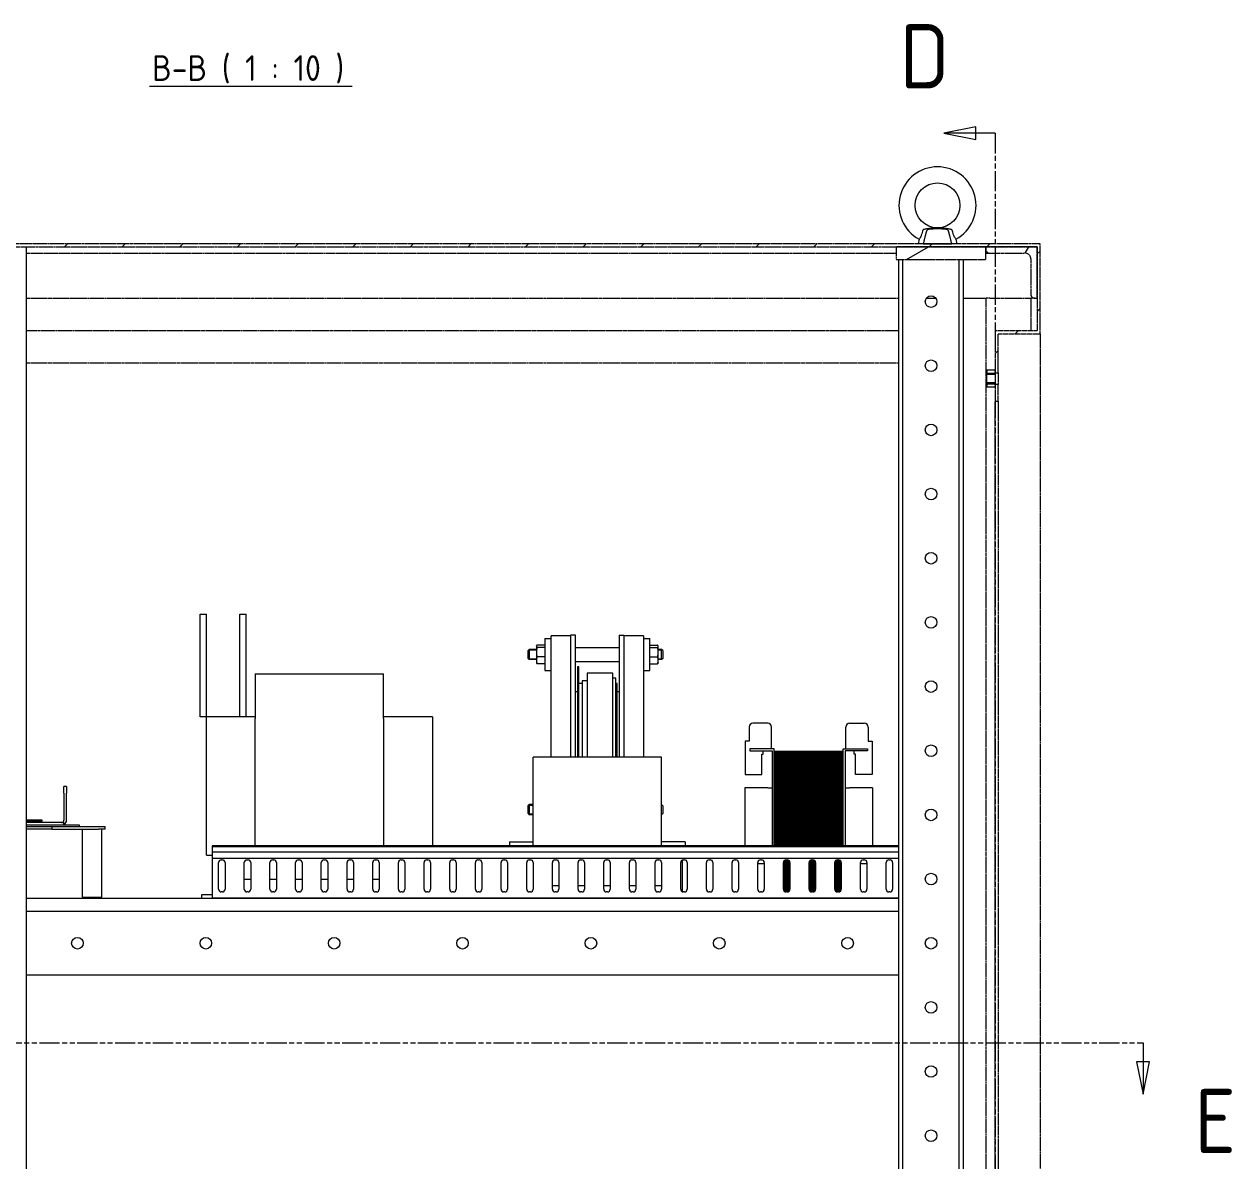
# Model space of a CAD drawing. Header units: millimetres. Extents: x 0 to 8410, y 0 to 5940.
# Drawn here: x 3715 to 4656, y 2316 to 3202 of the extents above; entities that cross this region are included whole.
import ezdxf

# ---------------------------------------------------------------- set-up
doc = ezdxf.new("R2010")
doc.units = ezdxf.units.MM
doc.header["$LTSCALE"] = 10
doc.linetypes.add('CHAIN', pattern=[0.3543, 0.2362, -0.0295, 0.0591, -0.0295])
doc.linetypes.add('DOUBLE_DASH_CHAIN', pattern=[1.2403, 0.6614, -0.0827, 0.1654, -0.0827, 0.1654, -0.0827])
for name, color, linetype, lineweight, true_color in [('가시적인 것(ISO)', 3, 'Continuous', 5, 0x00ff00), ('가시적인 좁은 것(ISO)', 3, 'Continuous', 5, 0x00ff00), ('기호(ISO)', 5, 'Continuous', 5, 0x0000ff), ('참조(ISO)', 6, 'DOUBLE_DASH_CHAIN', 5, 0xff00ff)]:
    doc.layers.add(name, color=color, linetype=linetype, lineweight=lineweight, true_color=true_color)
doc.layers.add('단면선(ISO)', color=7, linetype='CHAIN', lineweight=5)
doc.layers.add('해치(ISO)', color=7, linetype='Continuous', lineweight=5)
doc.styles.add('부품번호텍스트_PSTEK_POSCO', font='isocp.shx')
doc.styles.add('텍스트 스타일466', font='isocp.shx')
pattern_1 = [(60, (0, 0), (-27.4963, 15.87501), [])]

# ---------------------------------------------------------------- blocks, each defined once
blk = doc.blocks.new('2dTransSection3')
at = {"layer": '단면선(ISO)', "linetype": 'Continuous'}
for p, q in [((445.69, 312.202), (443.19, 311.702)), ((445.69, 311.702), (443.19, 311.702)), ((443.19, 311.702), (445.69, 311.202)), ((445.69, 311.202), (445.69, 312.202)), ((447.19, 311.702), (445.69, 311.702)), ((447.19, 311.702), (447.19, 311.543))]:
    blk.add_line(p, q, dxfattribs=at)
at = {"layer": '단면선(ISO)', "linetype": 'DOUBLE_DASH_CHAIN', "ltscale": 0.237641}
blk.add_line((447.19, 311.702), (447.19, 68.966), dxfattribs=at)
at = {"layer": '단면선(ISO)', "linetype": 'Continuous', "flags": 128}
blk.add_lwpolyline([(445.69, 312.202), (443.19, 311.702), (445.69, 311.202), (445.69, 312.202)], dxfattribs=at)
at = {"layer": '단면선(ISO)'}
blk.add_solid([(445.69, 312.202), (443.19, 311.702), (445.69, 311.202), (445.69, 312.202)], dxfattribs=at)
at = {"layer": '단면선(ISO)', "insert": (439.764, 315.202), "char_height": 5, "attachment_point": 7, "style": '부품번호텍스트_PSTEK_POSCO'}
blk.add_mtext('D', dxfattribs=at)
blk = doc.blocks.new('2dTransSection4')
at = {"layer": '단면선(ISO)', "linetype": 'DOUBLE_DASH_CHAIN', "ltscale": 0.237754}
blk.add_line((313.759, 240.831), (458.708, 240.831), dxfattribs=at)
at = {"layer": '단면선(ISO)', "linetype": 'Continuous'}
for p, q in [((313.759, 240.831), (313.919, 240.831)), ((313.759, 240.831), (313.759, 239.331)), ((458.548, 240.831), (458.708, 240.831)), ((458.708, 240.831), (458.708, 239.331)), ((313.259, 239.331), (313.759, 236.831)), ((314.259, 239.331), (313.259, 239.331)), ((313.759, 239.331), (313.759, 236.831)), ((313.759, 236.831), (314.259, 239.331)), ((458.208, 239.331), (458.708, 236.831)), ((459.208, 239.331), (458.208, 239.331)), ((458.708, 239.331), (458.708, 236.831)), ((458.708, 236.831), (459.208, 239.331))]:
    blk.add_line(p, q, dxfattribs=at)
at = {"layer": '단면선(ISO)', "linetype": 'Continuous', "flags": 128}
for points in [[(313.259, 239.331), (313.759, 236.831), (314.259, 239.331), (313.259, 239.331)], [(458.208, 239.331), (458.708, 236.831), (459.208, 239.331), (458.208, 239.331)]]:
    blk.add_lwpolyline(points, dxfattribs=at)
at = {"layer": '단면선(ISO)'}
for points in [[(313.259, 239.331), (313.759, 236.831), (314.259, 239.331), (313.259, 239.331)], [(458.208, 239.331), (458.708, 236.831), (459.208, 239.331), (458.208, 239.331)]]:
    blk.add_solid(points, dxfattribs=at)
at = {"layer": '단면선(ISO)', "char_height": 5, "attachment_point": 7, "style": '부품번호텍스트_PSTEK_POSCO'}
for insert in [(306.888, 232.224), (462.728, 232.224)]:
    blk.add_mtext('E', dxfattribs=dict(at, insert=insert))

msp = doc.modelspace()

# ---------------------------------------------------------------- hatches: boundary and pattern name
at = {"layer": '해치(ISO)'}
h = msp.add_hatch(dxfattribs=at)
h.set_pattern_fill('ANSI31', color=256, scale=254, angle=105.00025, style=0)
h.set_pattern_definition([(150.00025, (0, 0), (-15.87488, -27.49637), [])])
edge = h.paths.add_edge_path()
edge.add_ellipse((4426.99, 2985.72), major_axis=(6.55, 56.34), ratio=1, start_angle=0, end_angle=13.25489)
edge.add_spline(control_points=[(4420.44, 3042.06), (4420.19, 3042.03), (4419.94, 3041.98), (4419.44, 3041.83), (4419.13, 3041.68), (4418.73, 3041.38), (4418.56, 3041.19), (4418.43, 3040.94), (4418.4, 3040.86), (4418.38, 3040.78)], knot_values=[1.478915, 1.478915, 1.478915, 1.478915, 1.549105, 1.549105, 1.635363, 1.635363, 1.698232, 1.698232, 1.721791, 1.721791, 1.721791, 1.721791], degree=3, periodic=0)
edge.add_spline(control_points=[(4418.38, 3040.78), (4417.2, 3036.44), (4415.87, 3030.83)], knot_values=[0.000062, 0.000062, 0.000062, 1.026112, 1.026112, 1.026112], weights=[1, 1.003972, 1], degree=2, periodic=0)
edge.add_line((4415.87, 3030.83), (4438.12, 3030.83))
edge.add_spline(control_points=[(4438.12, 3030.83), (4436.78, 3036.44), (4435.61, 3040.78)], knot_values=[0, 0, 0, 1.02605, 1.02605, 1.02605], weights=[1, 1.003972, 1], degree=2, periodic=0)
edge.add_spline(control_points=[(4435.61, 3040.78), (4435.58, 3040.86), (4435.55, 3040.94), (4435.42, 3041.19), (4435.25, 3041.38), (4434.86, 3041.68), (4434.54, 3041.83), (4434.04, 3041.98), (4433.79, 3042.03), (4433.54, 3042.06)], knot_values=[0.026551, 0.026551, 0.026551, 0.026551, 0.05011, 0.05011, 0.112979, 0.112979, 0.199237, 0.199237, 0.269427, 0.269427, 0.269427, 0.269427], degree=3, periodic=0)
h = msp.add_hatch(dxfattribs=at)
h.set_pattern_fill('ANSI31', color=256, scale=254, style=0)
h.set_pattern_definition([(45, (0, 0), (-22.45064, 22.45064), [])])
h.paths.add_polyline_path([(3239.69, 2140.83), (3239.69, 2130.33), (3241.99, 2130.33), (3241.99, 2132.33), (3241.99, 2140.83)])
h.paths.add_polyline_path([(3239.69, 2121.33), (3239.69, 2110.83), (3241.99, 2110.83), (3241.99, 2119.33), (3241.99, 2121.33)])
h.paths.add_polyline_path([(3241.99, 1340.83), (3239.69, 1340.83), (3239.69, 1330.33), (3241.99, 1330.33), (3241.99, 1332.33)])
h.paths.add_polyline_path([(3239.69, 1310.83), (3241.99, 1310.83), (3241.99, 1319.33), (3241.99, 1321.33), (3239.69, 1321.33)])
h.paths.add_polyline_path([(4471.99, 2140.83), (4471.99, 2132.33), (4471.99, 2130.33), (4474.29, 2130.33), (4474.29, 2140.83)])
h.paths.add_polyline_path([(4471.99, 2121.33), (4471.99, 2119.33), (4471.99, 2110.83), (4474.29, 2110.83), (4474.29, 2121.33)])
h.paths.add_polyline_path([(4471.99, 2908.13), (4474.29, 2908.13), (4474.29, 2921.33), (4471.99, 2921.33), (4471.99, 2919.33)])
h.paths.add_polyline_path([(3239.69, 2908.13), (3241.99, 2908.13), (3241.99, 2919.33), (3241.99, 2921.33), (3239.69, 2921.33)])
h.paths.add_polyline_path([(3241.99, 2963.13), (3209.29, 2963.13), (3209.29, 2988.53), (3209.29, 3028.53), (3249.29, 3028.53), (3319.29, 3028.53), (4394.69, 3028.53), (4464.69, 3028.53), (4504.69, 3028.53), (4504.69, 2988.53), (4504.69, 2963.13), (4471.99, 2963.13), (4471.99, 2932.33), (4471.99, 2930.33), (4474.29, 2930.33), (4474.29, 2960.83), (4506.99, 2960.83), (4506.99, 3030.83), (4438.12, 3030.83), (4415.87, 3030.83), (3298.12, 3030.83), (3275.87, 3030.83), (3206.99, 3030.83), (3206.99, 2960.83), (3239.69, 2960.83), (3239.69, 2930.33), (3241.99, 2930.33), (3241.99, 2932.33)])
h.paths.add_polyline_path([(3206.99, 930.83), (3486.99, 930.83), (4226.99, 930.83), (4506.99, 930.83), (4506.99, 1160.83), (4474.29, 1160.83), (4474.29, 1183.53), (4471.99, 1183.53), (4471.99, 1158.53), (4504.69, 1158.53), (4504.69, 976.73), (4504.69, 939.53), (4504.69, 933.13), (4498.29, 933.13), (4461.09, 933.13), (4454.69, 933.13), (3259.29, 933.13), (3252.89, 933.13), (3215.69, 933.13), (3209.29, 933.13), (3209.29, 939.53), (3209.29, 976.73), (3209.29, 998.53), (3241.99, 998.53), (3241.99, 1023.53), (3239.69, 1023.53), (3239.69, 1000.83), (3206.99, 1000.83)])
h = msp.add_hatch(dxfattribs=at)
h.set_pattern_fill('ANSI31', color=256, scale=254, angle=14.99998, style=0)
h.set_pattern_definition(pattern_1)
edge = h.paths.add_edge_path()
edge.add_line((4504.69, 2988.53), (4504.69, 3028.53))
edge.add_line((4504.69, 3028.53), (4464.69, 3028.53))
edge.add_line((4464.69, 3028.53), (4464.69, 3026.53))
edge.add_ellipse((4467.69, 3026.53), major_axis=(-3, 0), ratio=1, start_angle=0, end_angle=90)
edge.add_line((4467.69, 3023.53), (4495.19, 3023.53))
edge.add_ellipse((4495.19, 3019.03), major_axis=(0, 4.5), ratio=1, start_angle=270, end_angle=360, ccw=False)
edge.add_line((4499.69, 3019.03), (4499.69, 2991.53))
edge.add_ellipse((4502.69, 2991.53), major_axis=(-3, 0), ratio=1, start_angle=0, end_angle=90)
edge.add_line((4502.69, 2988.53), (4504.69, 2988.53))
edge = h.paths.add_edge_path()
edge.add_line((3209.29, 2988.53), (3211.29, 2988.53))
edge.add_ellipse((3211.29, 2991.53), major_axis=(0, -3), ratio=1, start_angle=0, end_angle=90)
edge.add_line((3214.29, 2991.53), (3214.29, 3019.03))
edge.add_ellipse((3218.79, 3019.03), major_axis=(-4.5, 0), ratio=1, start_angle=270, end_angle=360, ccw=False)
edge.add_line((3218.79, 3023.53), (3246.29, 3023.53))
edge.add_ellipse((3246.29, 3026.53), major_axis=(0, -3), ratio=1, start_angle=0, end_angle=90)
edge.add_line((3249.29, 3026.53), (3249.29, 3028.53))
edge.add_line((3249.29, 3028.53), (3209.29, 3028.53))
edge.add_line((3209.29, 3028.53), (3209.29, 2988.53))
h = msp.add_hatch(dxfattribs=at)
h.set_pattern_fill('ANSI31', color=256, scale=254, angle=-14.99998, style=0)
h.set_pattern_definition([(30, (0, 0), (-15.87501, 27.4963), [])])
h.paths.add_polyline_path([(3249.29, 3018.53), (3319.29, 3018.53), (3319.29, 3028.53), (3249.29, 3028.53), (3249.29, 3026.53)])
h.paths.add_polyline_path([(4464.69, 3018.53), (4464.69, 3026.53), (4464.69, 3028.53), (4394.69, 3028.53), (4394.69, 3018.53)])
h = msp.add_hatch(dxfattribs=at)
h.set_pattern_fill('ANSI31', color=256, scale=254, angle=14.99998, style=0)
h.set_pattern_definition(pattern_1)
h.paths.add_polyline_path([(4471.99, 2919.33), (4471.99, 2921.33), (4471.99, 2922.51), (4465.49, 2922.51), (4465.49, 2919.33)])
h.paths.add_polyline_path([(4471.99, 2929.15), (4471.99, 2930.33), (4471.99, 2932.33), (4465.49, 2932.33), (4465.49, 2929.15)])
h.paths.add_polyline_path([(4471.99, 2132.33), (4465.49, 2132.33), (4465.49, 2129.15), (4471.99, 2129.15), (4471.99, 2130.33)])
h.paths.add_polyline_path([(4465.49, 2119.33), (4471.99, 2119.33), (4471.99, 2121.33), (4471.99, 2122.51), (4465.49, 2122.51)])

# ---------------------------------------------------------------- linework, layer by layer
at = {"layer": '가시적인 것(ISO)'}
for p, q in [((4412.64, 3034.49), (4411.99, 3030.83)), ((4415.87, 3030.83), (4438.12, 3030.83)), ((4441.35, 3034.49), (4441.99, 3030.83)), ((3716.99, 3028.53), (3716.99, 943.13)), ((4396.99, 943.13), (4396.99, 3018.53)), ((4399.99, 943.13), (4399.99, 3018.53)), ((4443.99, 943.13), (4443.99, 3018.53)), ((4446.99, 3018.53), (4446.99, 943.13)), ((3852.49, 2742.33), (3857.49, 2742.33)), ((3852.49, 2662.33), (3852.49, 2742.33)), ((3857.49, 2662.33), (3857.49, 2742.33)), ((3883.49, 2742.33), (3888.49, 2742.33)), ((3883.49, 2662.33), (3883.49, 2742.33)), ((3888.49, 2662.33), (3888.49, 2742.33)), ((4120.99, 2723.33), (4120.99, 2698.33)), ((4120.99, 2723.33), (4125.99, 2723.33)), ((4140.99, 2725.33), (4125.99, 2725.33)), ((4125.99, 2630.83), (4125.99, 2725.33)), ((4144.99, 2725.83), (4140.99, 2725.83)), ((4140.99, 2725.83), (4140.99, 2630.83)), ((4144.99, 2630.83), (4144.99, 2725.83)), ((4178.99, 2725.83), (4178.99, 2630.83)), ((4178.99, 2725.83), (4182.99, 2725.83)), ((4182.99, 2630.83), (4182.99, 2725.83)), ((4197.99, 2725.33), (4182.99, 2725.33)), ((4197.99, 2725.33), (4197.99, 2630.83)), ((4197.99, 2723.33), (4202.99, 2723.33)), ((4202.99, 2698.33), (4202.99, 2723.33)), ((4107.99, 2713.83), (4108.99, 2714.83)), ((4107.99, 2707.83), (4107.99, 2713.83)), ((4108.99, 2714.83), (4108.99, 2706.83)), ((4114.49, 2714.83), (4108.99, 2714.83)), ((4114.49, 2717.33), (4114.61, 2717.54)), ((4114.49, 2717.33), (4114.49, 2717.12)), ((4114.49, 2717.12), (4114.49, 2712.57)), ((4114.49, 2712.57), (4114.49, 2706.27)), ((4120.99, 2718.06), (4115.07, 2718.06)), ((4120.99, 2716.18), (4115.07, 2716.18)), ((4144.99, 2716.33), (4178.99, 2716.33)), ((4202.99, 2718.06), (4208.91, 2718.06)), ((4202.99, 2716.18), (4208.91, 2716.18)), ((4209.49, 2717.33), (4209.37, 2717.54)), ((4209.49, 2717.12), (4209.49, 2717.33)), ((4209.49, 2712.57), (4209.49, 2717.12)), ((4211.99, 2714.83), (4209.49, 2714.83)), ((4209.49, 2706.27), (4209.49, 2712.57)), ((4211.99, 2706.83), (4211.99, 2714.83)), ((4212.99, 2713.83), (4211.99, 2714.83)), ((4212.99, 2713.83), (4212.99, 2707.83)), ((4107.99, 2707.83), (4108.99, 2706.83)), ((4114.49, 2706.83), (4108.99, 2706.83)), ((4114.49, 2706.27), (4114.49, 2704.33)), ((4114.49, 2704.33), (4114.61, 2704.12)), ((4120.99, 2708.95), (4115.07, 2708.95)), ((4120.99, 2703.6), (4115.07, 2703.6)), ((4144.99, 2705.33), (4178.99, 2705.33)), ((4146.49, 2701.13), (4146.49, 2630.83)), ((4147.49, 2701.13), (4146.49, 2701.13)), ((4147.49, 2630.83), (4147.49, 2701.13)), ((4202.99, 2708.95), (4208.91, 2708.95)), ((4202.99, 2703.6), (4208.91, 2703.6)), ((4209.49, 2704.33), (4209.37, 2704.12)), ((4211.99, 2706.83), (4209.49, 2706.83)), ((4209.49, 2704.33), (4209.49, 2706.27)), ((4212.99, 2707.83), (4211.99, 2706.83)), ((3895.49, 2695.83), (3895.49, 2660.83)), ((3895.49, 2695.83), (3995.49, 2695.83)), ((3995.49, 2660.83), (3995.49, 2695.83)), ((4120.99, 2698.33), (4125.99, 2698.33)), ((4154.09, 2696.33), (4154.09, 2630.83)), ((4174.09, 2696.33), (4154.09, 2696.33)), ((4174.09, 2630.83), (4174.09, 2696.33)), ((4176.49, 2692.33), (4174.09, 2692.33)), ((4176.49, 2630.83), (4176.49, 2692.33)), ((4197.99, 2698.33), (4202.99, 2698.33)), ((4146.49, 2681.83), (4144.99, 2681.83)), ((4150.29, 2688.33), (4147.49, 2688.33)), ((4150.29, 2690.33), (4150.29, 2630.83)), ((4154.09, 2690.33), (4150.29, 2690.33)), ((4177.49, 2688.33), (4176.49, 2688.33)), ((4177.49, 2630.83), (4177.49, 2688.33)), ((4178.99, 2681.83), (4177.49, 2681.83)), ((3857.49, 2662.33), (3852.49, 2662.33)), ((3895.49, 2662.33), (3857.49, 2662.33)), ((3857.49, 2554.33), (3857.49, 2662.33)), ((3895.49, 2561.83), (3895.49, 2660.83)), ((4033.49, 2662.33), (3995.49, 2662.33)), ((3995.49, 2660.83), (3995.49, 2561.83)), ((4033.49, 2662.33), (4033.49, 2561.83)), ((4280.19, 2654.23), (4280.19, 2643.23)), ((4294.69, 2657.23), (4283.19, 2657.23)), ((4297.69, 2637.23), (4297.69, 2654.23)), ((4355.49, 2637.23), (4355.49, 2654.23)), ((4358.49, 2657.23), (4369.99, 2657.23)), ((4372.99, 2654.23), (4372.99, 2643.23)), ((4280.19, 2643.23), (4277.19, 2643.23)), ((4277.19, 2643.23), (4277.19, 2617.23)), ((4299.69, 2637.23), (4280.69, 2637.23)), ((4280.69, 2637.23), (4280.69, 2635.63)), ((4280.69, 2635.63), (4298.09, 2635.63)), ((4291.09, 2633.23), (4291.09, 2635.63)), ((4298.09, 2635.63), (4298.09, 2561.83)), ((4299.69, 2561.83), (4299.69, 2637.23)), ((4299.69, 2635.13), (4299.69, 2561.83)), ((4300.94, 2635.13), (4299.69, 2635.13)), ((4300.94, 2635.13), (4300.94, 2561.83)), ((4302.19, 2635.13), (4300.94, 2635.13)), ((4300.94, 2561.83), (4300.94, 2635.13)), ((4302.19, 2635.13), (4302.19, 2561.83)), ((4303.44, 2635.13), (4302.19, 2635.13)), ((4302.19, 2561.83), (4302.19, 2635.13)), ((4303.44, 2635.13), (4303.44, 2561.83)), ((4304.69, 2635.13), (4303.44, 2635.13)), ((4303.44, 2561.83), (4303.44, 2635.13)), ((4304.69, 2635.13), (4304.69, 2561.83)), ((4305.94, 2635.13), (4304.69, 2635.13)), ((4304.69, 2561.83), (4304.69, 2635.13)), ((4305.94, 2635.13), (4305.94, 2561.83)), ((4307.19, 2635.13), (4305.94, 2635.13)), ((4305.94, 2561.83), (4305.94, 2635.13)), ((4307.19, 2635.13), (4307.19, 2561.83)), ((4308.44, 2635.13), (4307.19, 2635.13)), ((4307.19, 2561.83), (4307.19, 2635.13)), ((4308.44, 2635.13), (4308.44, 2561.83)), ((4309.69, 2635.13), (4308.44, 2635.13)), ((4308.44, 2561.83), (4308.44, 2635.13)), ((4309.69, 2635.13), (4309.69, 2561.83)), ((4310.94, 2635.13), (4309.69, 2635.13)), ((4309.69, 2561.83), (4309.69, 2635.13)), ((4310.94, 2561.83), (4310.94, 2635.13)), ((4310.95, 2635.13), (4310.95, 2561.83)), ((4312.2, 2635.13), (4310.95, 2635.13)), ((4312.2, 2635.13), (4312.2, 2561.83)), ((4313.45, 2635.13), (4312.2, 2635.13)), ((4312.2, 2561.83), (4312.2, 2635.13)), ((4313.45, 2635.13), (4313.45, 2561.83)), ((4314.7, 2635.13), (4313.45, 2635.13)), ((4313.45, 2561.83), (4313.45, 2635.13)), ((4314.7, 2635.13), (4314.7, 2561.83)), ((4315.95, 2635.13), (4314.7, 2635.13)), ((4314.7, 2561.83), (4314.7, 2635.13)), ((4315.95, 2635.13), (4315.95, 2561.83)), ((4317.2, 2635.13), (4315.95, 2635.13)), ((4315.95, 2561.83), (4315.95, 2635.13)), ((4317.2, 2635.13), (4317.2, 2561.83)), ((4318.45, 2635.13), (4317.2, 2635.13)), ((4317.2, 2561.83), (4317.2, 2635.13)), ((4318.45, 2635.13), (4318.45, 2561.83)), ((4319.7, 2635.13), (4318.45, 2635.13)), ((4318.45, 2561.83), (4318.45, 2635.13)), ((4319.7, 2635.13), (4319.7, 2561.83)), ((4320.95, 2635.13), (4319.7, 2635.13)), ((4319.7, 2561.83), (4319.7, 2635.13)), ((4320.95, 2635.13), (4320.95, 2561.83)), ((4322.2, 2635.13), (4320.95, 2635.13)), ((4320.95, 2561.83), (4320.95, 2635.13)), ((4322.2, 2635.13), (4322.2, 2561.83)), ((4323.45, 2635.13), (4322.2, 2635.13)), ((4322.2, 2561.83), (4322.2, 2635.13)), ((4323.45, 2635.13), (4323.45, 2561.83)), ((4324.7, 2635.13), (4323.45, 2635.13)), ((4323.45, 2561.83), (4323.45, 2635.13)), ((4324.7, 2635.13), (4324.7, 2561.83)), ((4325.95, 2635.13), (4324.7, 2635.13)), ((4324.7, 2561.83), (4324.7, 2635.13)), ((4325.95, 2635.13), (4325.95, 2561.83)), ((4327.2, 2635.13), (4325.95, 2635.13)), ((4325.95, 2561.83), (4325.95, 2635.13)), ((4327.2, 2635.13), (4327.2, 2561.83)), ((4328.45, 2635.13), (4327.2, 2635.13)), ((4327.2, 2561.83), (4327.2, 2635.13)), ((4328.45, 2635.13), (4328.45, 2561.83)), ((4329.7, 2635.13), (4328.45, 2635.13)), ((4328.45, 2561.83), (4328.45, 2635.13)), ((4329.7, 2635.13), (4329.7, 2561.83)), ((4330.95, 2635.13), (4329.7, 2635.13)), ((4329.7, 2561.83), (4329.7, 2635.13)), ((4330.95, 2635.13), (4330.95, 2561.83)), ((4332.2, 2635.13), (4330.95, 2635.13)), ((4330.95, 2561.83), (4330.95, 2635.13)), ((4332.2, 2635.13), (4332.2, 2561.83)), ((4333.45, 2635.13), (4332.2, 2635.13)), ((4332.2, 2561.83), (4332.2, 2635.13)), ((4333.45, 2635.13), (4333.45, 2561.83)), ((4334.7, 2635.13), (4333.45, 2635.13)), ((4333.45, 2561.83), (4333.45, 2635.13)), ((4334.7, 2635.13), (4334.7, 2561.83)), ((4335.95, 2635.13), (4334.7, 2635.13)), ((4334.7, 2561.83), (4334.7, 2635.13)), ((4335.95, 2561.83), (4335.95, 2635.13)), ((4335.96, 2635.13), (4335.96, 2561.83)), ((4337.21, 2635.13), (4335.96, 2635.13)), ((4337.21, 2635.13), (4337.21, 2561.83)), ((4338.46, 2635.13), (4337.21, 2635.13)), ((4337.21, 2561.83), (4337.21, 2635.13)), ((4338.46, 2635.13), (4338.46, 2561.83)), ((4339.71, 2635.13), (4338.46, 2635.13)), ((4338.46, 2561.83), (4338.46, 2635.13)), ((4339.71, 2635.13), (4339.71, 2561.83)), ((4340.96, 2635.13), (4339.71, 2635.13)), ((4339.71, 2561.83), (4339.71, 2635.13)), ((4340.96, 2635.13), (4340.96, 2561.83)), ((4342.21, 2635.13), (4340.96, 2635.13)), ((4340.96, 2561.83), (4340.96, 2635.13)), ((4342.21, 2635.13), (4342.21, 2561.83)), ((4343.46, 2635.13), (4342.21, 2635.13)), ((4342.21, 2561.83), (4342.21, 2635.13)), ((4343.46, 2635.13), (4343.46, 2561.83)), ((4344.71, 2635.13), (4343.46, 2635.13)), ((4343.46, 2561.83), (4343.46, 2635.13)), ((4344.71, 2635.13), (4344.71, 2561.83)), ((4345.96, 2635.13), (4344.71, 2635.13)), ((4344.71, 2561.83), (4344.71, 2635.13)), ((4345.96, 2635.13), (4345.96, 2561.83)), ((4347.21, 2635.13), (4345.96, 2635.13)), ((4345.96, 2561.83), (4345.96, 2635.13)), ((4347.21, 2635.13), (4347.21, 2561.83)), ((4348.46, 2635.13), (4347.21, 2635.13)), ((4347.21, 2561.83), (4347.21, 2635.13)), ((4348.46, 2635.13), (4348.46, 2561.83)), ((4349.71, 2635.13), (4348.46, 2635.13)), ((4348.46, 2561.83), (4348.46, 2635.13)), ((4349.71, 2635.13), (4349.71, 2561.83)), ((4350.96, 2635.13), (4349.71, 2635.13)), ((4349.71, 2561.83), (4349.71, 2635.13)), ((4350.96, 2635.13), (4350.96, 2561.83)), ((4352.21, 2635.13), (4350.96, 2635.13)), ((4350.96, 2561.83), (4350.96, 2635.13)), ((4352.21, 2635.13), (4352.21, 2561.83)), ((4353.46, 2635.13), (4352.21, 2635.13)), ((4352.21, 2561.83), (4352.21, 2635.13)), ((4353.46, 2561.83), (4353.46, 2635.13)), ((4353.49, 2637.23), (4372.49, 2637.23)), ((4353.49, 2561.83), (4353.49, 2637.23)), ((4372.49, 2635.63), (4355.09, 2635.63)), ((4355.09, 2635.63), (4355.09, 2561.83)), ((4362.09, 2633.23), (4362.09, 2635.63)), ((4372.49, 2637.23), (4372.49, 2635.63)), ((4372.99, 2643.23), (4375.99, 2643.23)), ((4375.99, 2643.23), (4375.99, 2617.23)), ((4211.99, 2630.83), (4111.99, 2630.83)), ((4111.99, 2561.83), (4111.99, 2630.83)), ((4211.99, 2561.83), (4211.99, 2630.83)), ((4290.09, 2617.23), (4290.09, 2633.23)), ((4290.09, 2633.23), (4291.09, 2633.23)), ((4363.09, 2633.23), (4362.09, 2633.23)), ((4363.09, 2617.23), (4363.09, 2633.23)), ((4277.19, 2617.23), (4290.09, 2617.23)), ((4375.99, 2617.23), (4363.09, 2617.23)), ((3748.49, 2607.83), (3746.49, 2607.83)), ((3746.49, 2602.83), (3746.49, 2607.83)), ((3748.49, 2607.83), (3748.49, 2602.83)), ((4276.82, 2606.93), (4276.82, 2561.83)), ((4294.82, 2606.93), (4276.82, 2606.93)), ((4294.82, 2606.93), (4298.09, 2606.93)), ((4300.94, 2606.93), (4300.94, 2606.93)), ((4302.19, 2606.93), (4302.19, 2606.93)), ((4303.44, 2606.93), (4303.44, 2606.93)), ((4304.69, 2606.93), (4304.69, 2606.93)), ((4305.94, 2606.93), (4305.94, 2606.93)), ((4307.19, 2606.93), (4307.19, 2606.93)), ((4308.44, 2606.93), (4308.44, 2606.93)), ((4309.69, 2606.93), (4309.69, 2606.93)), ((4310.94, 2606.93), (4310.95, 2606.93)), ((4312.2, 2606.93), (4312.2, 2606.93)), ((4313.45, 2606.93), (4313.45, 2606.93)), ((4314.7, 2606.93), (4314.7, 2606.93)), ((4315.95, 2606.93), (4315.95, 2606.93)), ((4317.2, 2606.93), (4317.2, 2606.93)), ((4318.45, 2606.93), (4318.45, 2606.93)), ((4319.7, 2606.93), (4319.7, 2606.93)), ((4320.95, 2606.93), (4320.95, 2606.93)), ((4322.2, 2606.93), (4322.2, 2606.93)), ((4323.45, 2606.93), (4323.45, 2606.93)), ((4324.7, 2606.93), (4324.7, 2606.93)), ((4325.95, 2606.93), (4325.95, 2606.93)), ((4327.2, 2606.93), (4327.2, 2606.93)), ((4328.45, 2606.93), (4328.45, 2606.93)), ((4329.7, 2606.93), (4329.7, 2606.93)), ((4330.95, 2606.93), (4330.95, 2606.93)), ((4332.2, 2606.93), (4332.2, 2606.93)), ((4333.45, 2606.93), (4333.45, 2606.93)), ((4334.7, 2606.93), (4334.7, 2606.93)), ((4335.95, 2606.93), (4335.96, 2606.93)), ((4337.21, 2606.93), (4337.21, 2606.93)), ((4338.46, 2606.93), (4338.46, 2606.93)), ((4339.71, 2606.93), (4339.71, 2606.93)), ((4340.96, 2606.93), (4340.96, 2606.93)), ((4342.21, 2606.93), (4342.21, 2606.93)), ((4343.46, 2606.93), (4343.46, 2606.93)), ((4344.71, 2606.93), (4344.71, 2606.93)), ((4345.96, 2606.93), (4345.96, 2606.93)), ((4347.21, 2606.93), (4347.21, 2606.93)), ((4348.46, 2606.93), (4348.46, 2606.93)), ((4349.71, 2606.93), (4349.71, 2606.93)), ((4350.96, 2606.93), (4350.96, 2606.93)), ((4352.21, 2606.93), (4352.21, 2606.93)), ((4353.46, 2606.93), (4353.49, 2606.93)), ((4355.09, 2606.93), (4358.37, 2606.93)), ((4376.37, 2606.93), (4358.37, 2606.93)), ((4376.37, 2606.93), (4376.37, 2561.83)), ((3746.49, 2602.83), (3746.49, 2581.83)), ((3748.49, 2581.83), (3748.49, 2602.83)), ((4107.99, 2592.83), (4108.99, 2593.83)), ((4107.99, 2586.83), (4107.99, 2592.83)), ((4108.99, 2593.83), (4108.99, 2585.83)), ((4111.99, 2593.83), (4108.99, 2593.83)), ((4212.99, 2592.83), (4211.99, 2593.83)), ((4212.99, 2592.83), (4212.99, 2586.83)), ((3729.49, 2581.83), (3716.99, 2581.83)), ((3716.99, 2581.03), (3729.49, 2581.03)), ((3746.49, 2579.83), (3716.99, 2579.83)), ((3758.49, 2577.83), (3716.99, 2577.83)), ((3729.49, 2581.03), (3729.49, 2581.83)), ((3746.49, 2577.83), (3746.49, 2579.83)), ((3758.49, 2576.83), (3758.49, 2577.83)), ((4107.99, 2586.83), (4108.99, 2585.83)), ((4111.99, 2585.83), (4108.99, 2585.83)), ((4212.99, 2586.83), (4211.99, 2585.83)), ((3716.99, 2576.83), (3758.49, 2576.83)), ((3733.99, 2574.83), (3716.99, 2574.83)), ((3736.99, 2574.83), (3733.99, 2574.83)), ((3736.99, 2576.83), (3736.99, 2574.83)), ((3736.99, 2574.83), (3773.49, 2574.83)), ((3758.49, 2576.83), (3773.49, 2576.83)), ((3760.99, 2521.83), (3760.99, 2574.83)), ((3773.49, 2576.83), (3778.49, 2576.83)), ((3778.49, 2574.83), (3773.49, 2574.83)), ((3775.99, 2521.83), (3775.99, 2574.83)), ((3778.49, 2574.83), (3778.49, 2576.83)), ((3861.99, 2561.83), (3861.99, 2560.83)), ((4396.99, 2561.83), (3861.99, 2561.83)), ((3861.99, 2560.83), (3861.99, 2556.83)), ((4396.99, 2560.83), (3861.99, 2560.83)), ((4093.49, 2564.83), (4111.99, 2564.83)), ((4093.49, 2564.83), (4093.49, 2561.83)), ((4230.49, 2564.83), (4211.99, 2564.83)), ((4230.49, 2564.83), (4230.49, 2561.83)), ((3857.49, 2554.33), (3861.99, 2554.33)), ((3861.99, 2556.83), (3861.99, 2551.83)), ((4396.99, 2556.83), (3861.99, 2556.83)), ((3861.99, 2551.83), (3861.99, 2520.83)), ((4396.99, 2551.83), (3861.99, 2551.83)), ((3868.99, 2550.83), (3869.99, 2550.83)), ((3888.99, 2550.83), (3889.99, 2550.83)), ((3908.99, 2550.83), (3909.99, 2550.83)), ((3928.99, 2550.83), (3929.99, 2550.83)), ((3948.99, 2550.83), (3949.99, 2550.83)), ((3968.99, 2550.83), (3969.99, 2550.83)), ((3988.99, 2550.83), (3989.99, 2550.83)), ((4008.99, 2550.83), (4009.99, 2550.83)), ((4028.99, 2550.83), (4029.99, 2550.83)), ((4048.99, 2550.83), (4049.99, 2550.83)), ((4068.99, 2550.83), (4069.99, 2550.83)), ((4088.99, 2550.83), (4089.99, 2550.83)), ((4108.99, 2550.83), (4109.99, 2550.83)), ((4128.99, 2550.83), (4129.99, 2550.83)), ((4148.99, 2550.83), (4149.99, 2550.83)), ((4168.99, 2550.83), (4169.99, 2550.83)), ((4188.99, 2550.83), (4189.99, 2550.83)), ((4208.99, 2550.83), (4209.99, 2550.83)), ((4227.99, 2550.56), (4227.99, 2526.1)), ((4228.99, 2550.83), (4229.99, 2550.83)), ((4248.99, 2550.83), (4249.99, 2550.83)), ((4268.99, 2550.83), (4269.99, 2550.83)), ((4288.99, 2550.83), (4289.99, 2550.83)), ((4307.19, 2549.71), (4307.19, 2526.95)), ((4307.19, 2526.95), (4307.19, 2549.71)), ((4308.44, 2550.75), (4308.44, 2525.91)), ((4308.44, 2525.91), (4308.44, 2550.75)), ((4308.99, 2550.83), (4309.99, 2550.83)), ((4309.69, 2550.83), (4309.69, 2525.83)), ((4309.69, 2525.83), (4309.69, 2550.83)), ((4310.94, 2526.07), (4310.94, 2550.59)), ((4310.95, 2550.59), (4310.95, 2526.07)), ((4327.2, 2549.72), (4327.2, 2526.93)), ((4327.2, 2526.94), (4327.2, 2549.72)), ((4328.45, 2550.76), (4328.45, 2525.9)), ((4328.45, 2525.9), (4328.45, 2550.75)), ((4328.99, 2550.83), (4329.99, 2550.83)), ((4329.7, 2550.83), (4329.7, 2525.83)), ((4329.7, 2525.83), (4329.7, 2550.83)), ((4330.95, 2550.58), (4330.95, 2526.08)), ((4330.95, 2526.08), (4330.95, 2550.58)), ((4347.21, 2549.74), (4347.21, 2526.92)), ((4347.21, 2526.92), (4347.21, 2549.74)), ((4348.46, 2550.76), (4348.46, 2525.9)), ((4348.46, 2525.9), (4348.46, 2550.76)), ((4348.99, 2550.83), (4349.99, 2550.83)), ((4349.71, 2550.83), (4349.71, 2525.83)), ((4349.71, 2525.83), (4349.71, 2550.83)), ((4350.96, 2550.58), (4350.96, 2526.08)), ((4350.96, 2526.08), (4350.96, 2550.58)), ((4368.99, 2550.83), (4369.99, 2550.83)), ((4388.99, 2550.83), (4389.99, 2550.83)), ((3866.99, 2527.83), (3866.99, 2548.83)), ((3871.99, 2548.83), (3871.99, 2527.83)), ((3886.99, 2527.83), (3886.99, 2548.83)), ((3891.99, 2548.83), (3891.99, 2527.83)), ((3906.99, 2527.83), (3906.99, 2548.83)), ((3911.99, 2548.83), (3911.99, 2527.83)), ((3926.99, 2527.83), (3926.99, 2548.83)), ((3931.99, 2548.83), (3931.99, 2527.83)), ((3946.99, 2527.83), (3946.99, 2548.83)), ((3951.99, 2548.83), (3951.99, 2527.83)), ((3966.99, 2527.83), (3966.99, 2548.83)), ((3971.99, 2548.83), (3971.99, 2527.83)), ((3986.99, 2527.83), (3986.99, 2548.83)), ((3991.99, 2548.83), (3991.99, 2527.83)), ((4006.99, 2527.83), (4006.99, 2548.83)), ((4011.99, 2548.83), (4011.99, 2527.83)), ((4026.99, 2527.83), (4026.99, 2548.83)), ((4031.99, 2548.83), (4031.99, 2527.83)), ((4046.99, 2527.83), (4046.99, 2548.83)), ((4051.99, 2548.83), (4051.99, 2527.83)), ((4066.99, 2527.83), (4066.99, 2548.83)), ((4071.99, 2548.83), (4071.99, 2527.83)), ((4086.99, 2527.83), (4086.99, 2548.83)), ((4091.99, 2548.83), (4091.99, 2527.83)), ((4106.99, 2527.83), (4106.99, 2548.83)), ((4111.99, 2548.83), (4111.99, 2527.83)), ((4126.99, 2527.83), (4126.99, 2548.83)), ((4131.99, 2548.83), (4131.99, 2527.83)), ((4146.99, 2527.83), (4146.99, 2548.83)), ((4151.99, 2548.83), (4151.99, 2527.83)), ((4166.99, 2527.83), (4166.99, 2548.83)), ((4171.99, 2548.83), (4171.99, 2527.83)), ((4186.99, 2527.83), (4186.99, 2548.83)), ((4191.99, 2548.83), (4191.99, 2527.83)), ((4206.99, 2527.83), (4206.99, 2548.83)), ((4211.99, 2548.83), (4211.99, 2527.83)), ((4226.99, 2527.83), (4226.99, 2548.83)), ((4231.99, 2548.83), (4231.99, 2527.83)), ((4246.99, 2527.83), (4246.99, 2548.83)), ((4251.99, 2548.83), (4251.99, 2527.83)), ((4266.99, 2527.83), (4266.99, 2548.83)), ((4271.99, 2548.83), (4271.99, 2527.83)), ((4286.99, 2527.83), (4286.99, 2548.83)), ((4286.99, 2547.93), (4291.99, 2547.93)), ((4291.99, 2548.83), (4291.99, 2527.83)), ((4306.99, 2527.83), (4306.99, 2548.83)), ((4307.19, 2547.93), (4307.19, 2547.93)), ((4308.44, 2547.93), (4308.44, 2547.93)), ((4309.69, 2547.93), (4309.69, 2547.93)), ((4310.95, 2547.93), (4310.94, 2547.93)), ((4311.99, 2548.83), (4311.99, 2527.83)), ((4326.99, 2527.83), (4326.99, 2548.83)), ((4327.2, 2547.93), (4327.2, 2547.93)), ((4328.45, 2547.93), (4328.45, 2547.93)), ((4329.7, 2547.93), (4329.7, 2547.93)), ((4330.95, 2547.93), (4330.95, 2547.93)), ((4331.99, 2548.83), (4331.99, 2527.83)), ((4346.99, 2527.83), (4346.99, 2548.83)), ((4347.21, 2547.93), (4347.21, 2547.93)), ((4348.46, 2547.93), (4348.46, 2547.93)), ((4349.71, 2547.93), (4349.71, 2547.93)), ((4350.96, 2547.93), (4350.96, 2547.93)), ((4351.99, 2548.83), (4351.99, 2527.83)), ((4366.99, 2527.83), (4366.99, 2548.83)), ((4366.99, 2547.93), (4371.99, 2547.93)), ((4371.99, 2548.83), (4371.99, 2527.83)), ((4386.99, 2527.83), (4386.99, 2548.83)), ((4391.99, 2548.83), (4391.99, 2527.83)), ((3886.99, 2535.83), (3891.99, 2535.83)), ((3906.99, 2535.83), (3911.99, 2535.83)), ((3926.99, 2535.83), (3931.99, 2535.83)), ((3946.99, 2535.83), (3951.99, 2535.83)), ((3966.99, 2535.83), (3971.99, 2535.83)), ((3986.99, 2535.83), (3991.99, 2535.83)), ((4126.99, 2530.83), (4131.99, 2530.83)), ((4146.99, 2530.83), (4151.99, 2530.83)), ((4166.99, 2530.83), (4171.99, 2530.83)), ((4186.99, 2530.83), (4191.99, 2530.83)), ((4206.99, 2530.83), (4211.99, 2530.83)), ((3760.99, 2521.83), (3775.99, 2521.83)), ((3853.99, 2523.83), (3861.99, 2523.83)), ((3853.99, 2520.83), (3853.99, 2523.83)), ((3869.99, 2525.83), (3868.99, 2525.83)), ((3889.99, 2525.83), (3888.99, 2525.83)), ((3909.99, 2525.83), (3908.99, 2525.83)), ((3929.99, 2525.83), (3928.99, 2525.83)), ((3949.99, 2525.83), (3948.99, 2525.83)), ((3969.99, 2525.83), (3968.99, 2525.83)), ((3989.99, 2525.83), (3988.99, 2525.83)), ((4009.99, 2525.83), (4008.99, 2525.83)), ((4029.99, 2525.83), (4028.99, 2525.83)), ((4049.99, 2525.83), (4048.99, 2525.83)), ((4069.99, 2525.83), (4068.99, 2525.83)), ((4089.99, 2525.83), (4088.99, 2525.83)), ((4109.99, 2525.83), (4108.99, 2525.83)), ((4129.99, 2525.83), (4128.99, 2525.83)), ((4149.99, 2525.83), (4148.99, 2525.83)), ((4169.99, 2525.83), (4168.99, 2525.83)), ((4189.99, 2525.83), (4188.99, 2525.83)), ((4209.99, 2525.83), (4208.99, 2525.83)), ((4229.99, 2525.83), (4228.99, 2525.83)), ((4249.99, 2525.83), (4248.99, 2525.83)), ((4269.99, 2525.83), (4268.99, 2525.83)), ((4289.99, 2525.83), (4288.99, 2525.83)), ((4309.99, 2525.83), (4308.99, 2525.83)), ((4329.99, 2525.83), (4328.99, 2525.83)), ((4349.99, 2525.83), (4348.99, 2525.83)), ((4369.99, 2525.83), (4368.99, 2525.83)), ((4389.99, 2525.83), (4388.99, 2525.83)), ((3716.99, 2520.83), (4396.99, 2520.83)), ((4396.99, 2520.83), (3861.99, 2520.83)), ((3716.99, 2510.83), (4396.99, 2510.83)), ((4396.99, 2460.83), (3716.99, 2460.83))]:
    msp.add_line(p, q, dxfattribs=at)
for centre, radius in [((4426.99, 3060.83), 17.5), ((4421.99, 2985.83), 4.5), ((4421.99, 2935.83), 4.5), ((4421.99, 2885.83), 4.5), ((4421.99, 2835.83), 4.5), ((4421.99, 2785.83), 4.5), ((4421.99, 2735.83), 4.5), ((4421.99, 2685.83), 4.5), ((4421.99, 2635.83), 4.5), ((4421.99, 2585.83), 4.5), ((4421.99, 2535.83), 4.5), ((3756.99, 2485.83), 4.5), ((3856.99, 2485.83), 4.5), ((3956.99, 2485.83), 4.5), ((4056.99, 2485.83), 4.5), ((4156.99, 2485.83), 4.5), ((4256.99, 2485.83), 4.5), ((4356.99, 2485.83), 4.5), ((4421.99, 2485.83), 4.5), ((4421.99, 2435.83), 4.5), ((4421.99, 2385.83), 4.5), ((4421.99, 2335.83), 4.5)]:
    msp.add_circle(centre, radius, dxfattribs=at)
for centre, radius, start, end in [((4426.99, 3060.83), 30, 298.58769, 241.41231), ((4426.99, 2985.72), 56.72, 83.37255, 96.62745), ((4283.19, 2654.23), 3, 90, 180), ((4294.69, 2654.23), 3, 0, 90), ((4358.49, 2654.23), 3, 90, 180), ((4369.99, 2654.23), 3, 0, 90), ((3744.49, 2581.83), 2, 270, 0), ((3744.49, 2581.83), 4, 300, 0), ((3868.99, 2548.83), 2, 90, 180), ((3869.99, 2548.83), 2, 0, 90), ((3888.99, 2548.83), 2, 90, 180), ((3889.99, 2548.83), 2, 0, 90), ((3908.99, 2548.83), 2, 90, 180), ((3909.99, 2548.83), 2, 0, 90), ((3928.99, 2548.83), 2, 90, 180), ((3929.99, 2548.83), 2, 0, 90), ((3948.99, 2548.83), 2, 90, 180), ((3949.99, 2548.83), 2, 0, 90), ((3968.99, 2548.83), 2, 90, 180), ((3969.99, 2548.83), 2, 0, 90), ((3988.99, 2548.83), 2, 90, 180), ((3989.99, 2548.83), 2, 0, 90), ((4008.99, 2548.83), 2, 90, 180), ((4009.99, 2548.83), 2, 0, 90), ((4028.99, 2548.83), 2, 90, 180), ((4029.99, 2548.83), 2, 0, 90), ((4048.99, 2548.83), 2, 90, 180), ((4049.99, 2548.83), 2, 0, 90), ((4068.99, 2548.83), 2, 90, 180), ((4069.99, 2548.83), 2, 0, 90), ((4088.99, 2548.83), 2, 90, 180), ((4089.99, 2548.83), 2, 0, 90), ((4108.99, 2548.83), 2, 90, 180), ((4109.99, 2548.83), 2, 0, 90), ((4128.99, 2548.83), 2, 90, 180), ((4129.99, 2548.83), 2, 0, 90), ((4148.99, 2548.83), 2, 90, 180), ((4149.99, 2548.83), 2, 0, 90), ((4168.99, 2548.83), 2, 90, 180), ((4169.99, 2548.83), 2, 0, 90), ((4188.99, 2548.83), 2, 90, 180), ((4189.99, 2548.83), 2, 0, 90), ((4208.99, 2548.83), 2, 90, 180), ((4209.99, 2548.83), 2, 0, 90), ((4228.99, 2548.83), 2, 90, 180), ((4229.99, 2548.83), 2, 0, 90), ((4248.99, 2548.83), 2, 90, 180), ((4249.99, 2548.83), 2, 0, 90), ((4268.99, 2548.83), 2, 90, 180), ((4269.99, 2548.83), 2, 0, 90), ((4288.99, 2548.83), 2, 90, 180), ((4289.99, 2548.83), 2, 0, 90), ((4308.99, 2548.83), 2, 90, 180), ((4309.99, 2548.83), 2, 0, 90), ((4328.99, 2548.83), 2, 90, 180), ((4329.99, 2548.83), 2, 0, 90), ((4348.99, 2548.83), 2, 90, 180), ((4349.99, 2548.83), 2, 0, 90), ((4368.99, 2548.83), 2, 90, 180), ((4369.99, 2548.83), 2, 0, 90), ((4388.99, 2548.83), 2, 90, 180), ((4389.99, 2548.83), 2, 0, 90), ((3868.99, 2527.83), 2, 180, 270), ((3869.99, 2527.83), 2, 270, 0), ((3888.99, 2527.83), 2, 180, 270), ((3889.99, 2527.83), 2, 270, 0), ((3908.99, 2527.83), 2, 180, 270), ((3909.99, 2527.83), 2, 270, 0), ((3928.99, 2527.83), 2, 180, 270), ((3929.99, 2527.83), 2, 270, 0), ((3948.99, 2527.83), 2, 180, 270), ((3949.99, 2527.83), 2, 270, 0), ((3968.99, 2527.83), 2, 180, 270), ((3969.99, 2527.83), 2, 270, 0), ((3988.99, 2527.83), 2, 180, 270), ((3989.99, 2527.83), 2, 270, 0), ((4008.99, 2527.83), 2, 180, 270), ((4009.99, 2527.83), 2, 270, 0), ((4028.99, 2527.83), 2, 180, 270), ((4029.99, 2527.83), 2, 270, 0), ((4048.99, 2527.83), 2, 180, 270), ((4049.99, 2527.83), 2, 270, 0), ((4068.99, 2527.83), 2, 180, 270), ((4069.99, 2527.83), 2, 270, 0), ((4088.99, 2527.83), 2, 180, 270), ((4089.99, 2527.83), 2, 270, 0), ((4108.99, 2527.83), 2, 180, 270), ((4109.99, 2527.83), 2, 270, 0), ((4128.99, 2527.83), 2, 180, 270), ((4129.99, 2527.83), 2, 270, 0), ((4148.99, 2527.83), 2, 180, 270), ((4149.99, 2527.83), 2, 270, 0), ((4168.99, 2527.83), 2, 180, 270), ((4169.99, 2527.83), 2, 270, 0), ((4188.99, 2527.83), 2, 180, 270), ((4189.99, 2527.83), 2, 270, 0), ((4208.99, 2527.83), 2, 180, 270), ((4209.99, 2527.83), 2, 270, 0), ((4228.99, 2527.83), 2, 180, 270), ((4229.99, 2527.83), 2, 270, 0), ((4248.99, 2527.83), 2, 180, 270), ((4249.99, 2527.83), 2, 270, 0), ((4268.99, 2527.83), 2, 180, 270), ((4269.99, 2527.83), 2, 270, 0), ((4288.99, 2527.83), 2, 180, 270), ((4289.99, 2527.83), 2, 270, 0), ((4308.99, 2527.83), 2, 180, 270), ((4309.99, 2527.83), 2, 270, 0), ((4328.99, 2527.83), 2, 180, 270), ((4329.99, 2527.83), 2, 270, 0), ((4348.99, 2527.83), 2, 180, 270), ((4349.99, 2527.83), 2, 270, 0), ((4368.99, 2527.83), 2, 180, 270), ((4369.99, 2527.83), 2, 270, 0), ((4388.99, 2527.83), 2, 180, 270), ((4389.99, 2527.83), 2, 270, 0)]:
    msp.add_arc(centre, radius, start, end, dxfattribs=at)
for points, knots in [([(4415.3, 3040.78), (4415.18, 3039.99), (4414.99, 3039.23), (4414.5, 3037.81), (4414.23, 3037.19), (4413.66, 3036.09), (4413.39, 3035.63), (4412.93, 3034.91), (4412.76, 3034.67), (4412.65, 3034.51), (4412.64, 3034.49), (4412.64, 3034.49)], [0, 0, 0, 0, 0.238999, 0.238999, 0.466929, 0.466929, 0.703409, 0.703409, 0.948288, 0.948288, 1.053917, 1.053917, 1.053917, 1.053917]), ([(4416.5, 3042.06), (4416.44, 3042.05), (4416.39, 3042.04), (4416.17, 3041.96), (4416.01, 3041.88), (4415.75, 3041.68), (4415.65, 3041.56), (4415.49, 3041.34), (4415.44, 3041.23), (4415.35, 3041.01), (4415.32, 3040.89), (4415.3, 3040.78)], [0.2713929, 0.2713929, 0.2713929, 0.2713929, 0.2880812, 0.2880812, 0.3395909, 0.3395909, 0.3839359, 0.3839359, 0.4183335, 0.4183335, 0.4520189, 0.4520189, 0.4520189, 0.4520189]), ([(4426.99, 3043.33), (4425.8, 3043.33), (4424.5, 3043.27), (4421.82, 3043.01), (4420.44, 3042.81), (4418.32, 3042.44), (4417.42, 3042.26), (4416.5, 3042.06)], [0, 0, 0, 0, 0.438896, 0.438896, 0.877793, 0.877793, 1.145199, 1.145199, 1.145199, 1.145199]), ([(4420.44, 3042.06), (4420.19, 3042.03), (4419.94, 3041.98), (4419.44, 3041.83), (4419.13, 3041.68), (4418.73, 3041.38), (4418.56, 3041.19), (4418.43, 3040.94), (4418.4, 3040.86), (4418.38, 3040.78)], [1.4789153, 1.4789153, 1.4789153, 1.4789153, 1.5491052, 1.5491052, 1.6353632, 1.6353632, 1.6982322, 1.6982322, 1.7217906, 1.7217906, 1.7217906, 1.7217906]), ([(4437.48, 3042.06), (4436.56, 3042.26), (4435.66, 3042.44), (4433.54, 3042.81), (4432.16, 3043.01), (4429.48, 3043.27), (4428.18, 3043.33), (4426.99, 3043.33)], [3.824192, 3.824192, 3.824192, 3.824192, 4.091598, 4.091598, 4.530494, 4.530494, 4.96939, 4.96939, 4.96939, 4.96939]), ([(4435.61, 3040.78), (4435.58, 3040.86), (4435.55, 3040.94), (4435.42, 3041.19), (4435.25, 3041.38), (4434.86, 3041.68), (4434.54, 3041.83), (4434.04, 3041.98), (4433.79, 3042.03), (4433.54, 3042.06)], [0.0265515, 0.0265515, 0.0265515, 0.0265515, 0.0501099, 0.0501099, 0.1129789, 0.1129789, 0.1992369, 0.1992369, 0.2694268, 0.2694268, 0.2694268, 0.2694268]), ([(4438.68, 3040.78), (4438.66, 3040.94), (4438.6, 3041.1), (4438.46, 3041.39), (4438.37, 3041.51), (4438.16, 3041.74), (4438.03, 3041.84), (4437.76, 3041.98), (4437.63, 3042.03), (4437.48, 3042.06)], [0, 0, 0, 0, 0.050302, 0.050302, 0.0967636, 0.0967636, 0.1466768, 0.1466768, 0.1919853, 0.1919853, 0.1919853, 0.1919853]), ([(4441.35, 3034.49), (4441.35, 3034.49), (4441.32, 3034.53), (4441.16, 3034.76), (4440.97, 3035.03), (4440.48, 3035.82), (4440.18, 3036.32), (4439.61, 3037.52), (4439.33, 3038.19), (4438.92, 3039.52), (4438.78, 3040.14), (4438.68, 3040.78)], [1.053917, 1.053917, 1.053917, 1.053917, 1.19194, 1.19194, 1.435841, 1.435841, 1.680633, 1.680633, 1.91384, 1.91384, 2.107394, 2.107394, 2.107394, 2.107394])]:
    msp.add_open_spline(points, degree=3, knots=knots, dxfattribs=at)
for points, weights in [([(4418.38, 3040.78), (4417.2, 3036.44), (4415.87, 3030.83)], [1.00000048289, 1.00397198585, 1]), ([(4438.12, 3030.83), (4436.78, 3036.44), (4435.61, 3040.78)], [1, 1.00397198585, 1.00000048289]), ([(4115.07, 2718.06), (4114.49, 2717.56), (4114.49, 2717.12)], [1, 1.0379548493, 1]), ([(4114.49, 2717.12), (4114.49, 2716.69), (4115.07, 2716.18)], [1, 1.0379548493, 1]), ([(4115.07, 2716.18), (4114.49, 2714.24), (4114.49, 2712.57)], [1, 1.0379548493, 1]), ([(4114.49, 2712.57), (4114.49, 2710.89), (4115.07, 2708.95)], [1, 1.0379548493, 1]), ([(4209.49, 2717.12), (4209.49, 2717.56), (4208.91, 2718.06)], [1, 1.0379548493, 1]), ([(4208.91, 2716.18), (4209.49, 2716.69), (4209.49, 2717.12)], [1, 1.0379548493, 1]), ([(4209.49, 2712.57), (4209.49, 2714.24), (4208.91, 2716.18)], [1, 1.0379548493, 1]), ([(4208.91, 2708.95), (4209.49, 2710.89), (4209.49, 2712.57)], [1, 1.0379548493, 1]), ([(4115.07, 2708.95), (4114.49, 2707.52), (4114.49, 2706.27)], [1, 1.0379548493, 1]), ([(4114.49, 2706.27), (4114.49, 2705.03), (4115.07, 2703.6)], [1, 1.0379548493, 1]), ([(4115.07, 2703.6), (4114.76, 2703.87), (4114.61, 2704.12)], [1, 1.02029326122, 1.01888618857]), ([(4209.49, 2706.27), (4209.49, 2707.52), (4208.91, 2708.95)], [1, 1.0379548493, 1]), ([(4208.91, 2703.6), (4209.49, 2705.03), (4209.49, 2706.27)], [1, 1.0379548493, 1]), ([(4209.37, 2704.12), (4209.23, 2703.87), (4208.91, 2703.6)], [1.01888618857, 1.02029326122, 1])]:
    msp.add_rational_spline(points, weights, degree=2, dxfattribs=at)
at = {"layer": '가시적인 좁은 것(ISO)'}
for p, q in [((4114.49, 2714.08), (4108.25, 2714.08)), ((4212.73, 2714.08), (4209.49, 2714.08)), ((4108.25, 2707.57), (4114.49, 2707.57)), ((4209.49, 2707.57), (4212.73, 2707.57)), ((4111.99, 2593.08), (4108.25, 2593.08)), ((4212.73, 2593.08), (4211.99, 2593.08)), ((4108.25, 2586.57), (4111.99, 2586.57)), ((4211.99, 2586.57), (4212.73, 2586.57))]:
    msp.add_line(p, q, dxfattribs=at)
at = {"layer": '기호(ISO)', "color": 7, "lineweight": 18}
msp.add_line((3813.09, 3153.62), (3970.89, 3153.62), dxfattribs=at)
at = {"layer": '참조(ISO)', "ltscale": 0.362676}
msp.add_line((4506.99, 3030.83), (3206.99, 3030.83), dxfattribs=at)
at = {"layer": '참조(ISO)', "ltscale": 0.352737}
for p, q in [((4506.99, 2960.83), (4506.99, 3030.83)), ((4464.69, 3028.53), (4394.69, 3028.53)), ((4394.69, 3018.53), (4464.69, 3018.53))]:
    msp.add_line(p, q, dxfattribs=at)
at = {"layer": '참조(ISO)', "ltscale": 0.362647}
msp.add_line((3209.29, 3028.53), (4504.69, 3028.53), dxfattribs=at)
at = {"layer": '참조(ISO)', "ltscale": 0.361854}
msp.add_line((3716.99, 3023.53), (4394.69, 3023.53), dxfattribs=at)
at = {"layer": '참조(ISO)', "ltscale": 0.403128}
for p, q in [((4394.69, 3028.53), (4394.69, 3018.53)), ((4464.69, 3018.53), (4464.69, 3028.53))]:
    msp.add_line(p, q, dxfattribs=at)
at = {"layer": '참조(ISO)', "ltscale": 0.358336}
for p, q in [((4504.69, 3028.53), (4464.69, 3028.53)), ((4504.69, 2988.53), (4504.69, 3028.53))]:
    msp.add_line(p, q, dxfattribs=at)
at = {"layer": '참조(ISO)', "ltscale": 0.063385}
for p, q in [((4464.69, 3028.53), (4464.69, 3026.53)), ((4502.69, 2988.53), (4504.69, 2988.53))]:
    msp.add_line(p, q, dxfattribs=at)
at = {"layer": '참조(ISO)', "ltscale": 0.095127}
msp.add_line((4464.69, 3023.53), (4467.69, 3023.53), dxfattribs=at)
at = {"layer": '참조(ISO)', "ltscale": 0.369534}
for p, q in [((4467.69, 3023.53), (4495.19, 3023.53)), ((4499.69, 3019.03), (4499.69, 2991.53)), ((4467.69, 2988.53), (4495.19, 2988.53))]:
    msp.add_line(p, q, dxfattribs=at)
at = {"layer": '참조(ISO)', "ltscale": 0.351528}
msp.add_line((4504.69, 3028.53), (4504.69, 2963.13), dxfattribs=at)
at = {"layer": '참조(ISO)', "ltscale": 0.363082}
for p, q in [((3716.99, 2988.53), (4396.99, 2988.53)), ((4396.99, 2963.13), (3716.99, 2963.13)), ((3716.99, 2938.13), (4396.99, 2938.13))]:
    msp.add_line(p, q, dxfattribs=at)
at = {"layer": '참조(ISO)', "ltscale": 0.290252}
msp.add_line((4418.39, 2988.53), (4425.59, 2988.53), dxfattribs=at)
at = {"layer": '참조(ISO)', "ltscale": 0.356769}
msp.add_line((4446.99, 2988.53), (4464.69, 2988.53), dxfattribs=at)
at = {"layer": '참조(ISO)', "ltscale": 0.149482}
for p, q in [((4467.69, 2988.53), (4464.69, 2988.53)), ((4502.69, 2988.53), (4499.69, 2988.53))]:
    msp.add_line(p, q, dxfattribs=at)
at = {"layer": '참조(ISO)', "ltscale": 0.363062}
msp.add_line((4464.69, 2988.53), (4464.69, 1074.73), dxfattribs=at)
at = {"layer": '참조(ISO)', "ltscale": 0.284955}
msp.add_line((4495.19, 2988.53), (4499.69, 2988.53), dxfattribs=at)
at = {"layer": '참조(ISO)', "ltscale": 0.341315}
msp.add_line((4499.69, 2988.53), (4499.69, 2963.13), dxfattribs=at)
at = {"layer": '참조(ISO)', "ltscale": 0.376637}
for p, q in [((4504.69, 2963.13), (4471.99, 2963.13)), ((4474.29, 2960.83), (4506.99, 2960.83))]:
    msp.add_line(p, q, dxfattribs=at)
at = {"layer": '참조(ISO)', "ltscale": 0.377794}
msp.add_line((4471.99, 2963.13), (4471.99, 2930.33), dxfattribs=at)
at = {"layer": '참조(ISO)', "ltscale": 0.351302}
msp.add_line((4474.29, 2930.33), (4474.29, 2960.83), dxfattribs=at)
at = {"layer": '참조(ISO)', "ltscale": 0.362815}
msp.add_line((4506.99, 2960.83), (4506.99, 1160.83), dxfattribs=at)
at = {"layer": '참조(ISO)', "ltscale": 0.100748}
for p, q in [((4465.49, 2932.33), (4465.49, 2929.15)), ((4471.99, 2929.15), (4471.99, 2932.33)), ((4465.49, 2922.51), (4465.49, 2919.33)), ((4471.99, 2919.33), (4471.99, 2922.51))]:
    msp.add_line(p, q, dxfattribs=at)
at = {"layer": '참조(ISO)', "ltscale": 0.206225}
for p, q in [((4471.99, 2932.33), (4465.49, 2932.33)), ((4471.99, 2929.83), (4465.49, 2929.83)), ((4465.49, 2929.15), (4471.99, 2929.15)), ((4471.99, 2922.51), (4465.49, 2922.51)), ((4465.49, 2921.83), (4471.99, 2921.83)), ((4465.49, 2919.33), (4471.99, 2919.33))]:
    msp.add_line(p, q, dxfattribs=at)
at = {"layer": '참조(ISO)', "ltscale": 0.415978}
for p, q in [((4465.49, 2922.51), (4465.49, 2929.15)), ((4471.99, 2929.15), (4471.99, 2922.51))]:
    msp.add_line(p, q, dxfattribs=at)
at = {"layer": '참조(ISO)', "ltscale": 0.072907}
for p, q in [((4471.99, 2930.33), (4474.29, 2930.33)), ((4474.29, 2921.33), (4471.99, 2921.33)), ((4471.99, 2908.13), (4474.29, 2908.13))]:
    msp.add_line(p, q, dxfattribs=at)
at = {"layer": '참조(ISO)', "ltscale": 0.376652}
msp.add_line((4474.29, 2930.33), (4474.29, 2921.33), dxfattribs=at)
at = {"layer": '참조(ISO)', "ltscale": 0.354764}
for p, q in [((4471.99, 2921.33), (4471.99, 2908.13)), ((4474.29, 2908.13), (4474.29, 2921.33))]:
    msp.add_line(p, q, dxfattribs=at)
at = {"layer": '참조(ISO)', "ltscale": 0.361778}
for p, q in [((4471.99, 2140.83), (4471.99, 2908.13)), ((4474.29, 2908.13), (4474.29, 2140.83))]:
    msp.add_line(p, q, dxfattribs=at)
at = {"layer": '참조(ISO)', "ltscale": 0.149482}
for centre in [(4467.69, 3026.53), (4502.69, 2991.53)]:
    msp.add_arc(centre, 3, 180, 270, dxfattribs=at)
at = {"layer": '참조(ISO)', "ltscale": 0.284955}
msp.add_arc((4495.19, 3019.03), 4.5, 0, 90, dxfattribs=at)

# ---------------------------------------------------------------- block references
at = {"layer": '단면선(ISO)', "xscale": 10, "yscale": 10, "zscale": 10}
for name in ['2dTransSection3', '2dTransSection4']:
    msp.add_blockref(name, (0, 0), dxfattribs=at)

# ---------------------------------------------------------------- texts
at = {"layer": '기호(ISO)', "color": 7, "insert": (3815.17, 3155.83), "char_height": 20, "attachment_point": 7, "style": '텍스트 스타일466'}
msp.add_mtext('B-B ( 1 : 10 )', dxfattribs=at)

doc.saveas('drawing.dxf')
